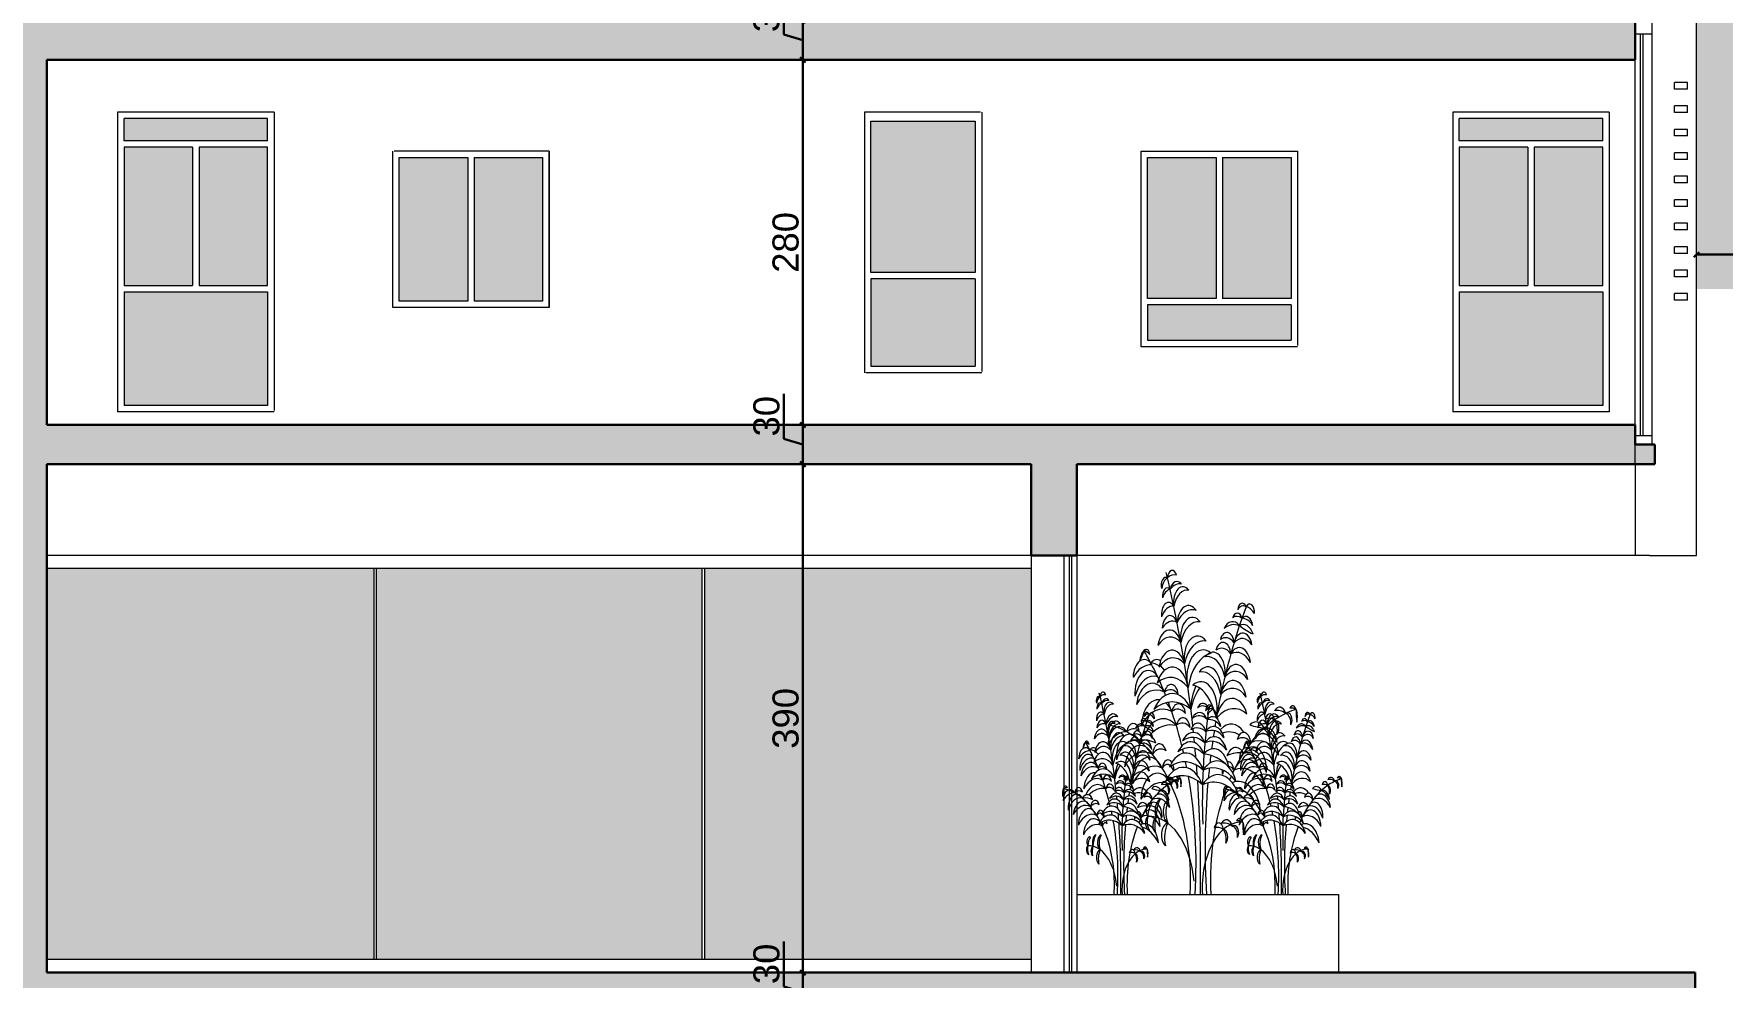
# Model space of a CAD drawing. Header units: millimetres. Extents: x 2804 to 3317, y 6834 to 7064.
# Drawn here: x 2930.02 to 2942.96, y 6993.08 to 7000.31 of the extents above; entities that cross this region are included whole.
import ezdxf

# ---------------------------------------------------------------- set-up
doc = ezdxf.new("R2010")
doc.units = ezdxf.units.MM
doc.header["$PDMODE"] = 1
for name, color, linetype, lineweight in [('cotation', 3, 'Continuous', 30), ('PREMER PLAN', 82, 'Continuous', 0), ('zin fenêtre2', 3, 'Continuous', 30), ('zin fin', 6, 'Continuous', 9), ('zin menuiserie', 150, 'Continuous', 5), ('Zin mur', 30, 'Continuous', 30)]:
    doc.layers.add(name, color=color, linetype=linetype, lineweight=lineweight)
doc.layers.add('zin hatch mur', color=8, linetype='Continuous')
doc.styles.add('ARIAL', font='arial.ttf')
doc.dimstyles.new('cotation 100', dxfattribs={"dimtxt": 0.2, "dimasz": 0.04, "dimexe": 0, "dimexo": 0, "dimgap": 0.03, "dimtad": 1, "dimdec": 0, "dimlfac": 100, "dimdsep": 46, "dimtxsty": 'ARIAL', "dimblk": 'OBLIQUE', "dimcen": 0.09, "dimse1": 1, "dimse2": 1, "dimclrd": 256, "dimclre": 256, "dimclrt": 256, "dimadec": 3, "dimazin": 2, "dimtfac": 1, "dimtdec": 0, "dimtofl": 0, "dimtmove": 1, "dimatfit": 3, "dimfxl": 0, "dimtolj": 1, "dimtzin": 0, "dimlwd": -1, "dimlwe": -1, "dimarcsym": 0})

# ---------------------------------------------------------------- blocks, each defined once
blk = doc.blocks.new('BUIS2-EL')
at = {"color": 0, "linetype": 'ByBlock'}
blk.add_line((-0.2029, 0.7176), (-0.1809, 0.7033), dxfattribs=at)
for centre, radius, start, end in [((-2.444, 0.0901), 2.45, 10.3718, 21.9389), ((-0.14, 0.9864), 0.0247, 24.0368, 175.2038), ((-0.1309, 0.9324), 0.0654, 78.1749, 121.0657), ((-0.1732, 0.9667), 0.0234, 68.5001, 208.6115), ((-0.1532, 0.949), 0.0411, 106.1603, 170.9512), ((-0.1646, 0.9309), 0.0265, 59.668, 188.423), ((-0.1405, 0.8951), 0.0596, 100.4127, 147.6783), ((-0.1157, 0.9387), 0.0386, 52.227, 157.1593), ((-0.1021, 0.8868), 0.083, 83.0677, 126.3186), ((-0.085, 0.9128), 0.0485, 50.9154, 193.8024), ((-0.0627, 0.8775), 0.0734, 83.5691, 161.1487), ((-0.1588, 0.8758), 0.0368, 43.6847, 192.4915), ((-0.1371, 0.8351), 0.0663, 85.7421, 150.4341), ((-0.0565, 0.844), 0.0589, 48.6916, 173.6596), ((-0.0369, 0.7936), 0.0965, 78.434, 143.9172), ((1.455, 0.1533), 1.426, 148.4487, 163.1879), ((0.2199, 0.8869), 0.0234, 32.3229, 172.4343), ((0.2257, 0.8608), 0.0411, 69.9831, 134.774), ((0.2584, 0.8832), 0.0247, 347.8597, 139.0266), ((0.2339, 0.8343), 0.0654, 41.9977, 84.8886), ((-0.1506, 0.8313), 0.0405, 28.2731, 177.08), ((-0.1395, 0.7818), 0.0729, 70.3305, 135.0226), ((-0.0353, 0.8043), 0.0624, 50.9154, 193.8024), ((-0.0065, 0.7589), 0.0944, 83.5691, 161.1487), ((0.1705, 0.7976), 0.0558, 50.9567, 142.0458), ((0.1786, 0.7265), 0.1175, 76.6833, 116.3191), ((0.1942, 0.8531), 0.0265, 23.4908, 152.2458), ((0.1926, 0.81), 0.0596, 64.2355, 111.5012), ((0.2257, 0.7871), 0.0574, 29.2779, 110.3739), ((0.4335, 1.3526), 0.5601, 246.003, 253.6488), ((0.2384, 0.8306), 0.0386, 16.0498, 120.9822), ((0.2187, 0.7806), 0.083, 46.8905, 90.1414), ((-0.1533, 0.765), 0.0624, 23.0229, 165.91), ((-0.1491, 0.7114), 0.0944, 55.6767, 133.2562), ((-0.0098, 0.7397), 0.0693, 50.9154, 193.8024), ((0.0221, 0.6892), 0.1049, 83.5691, 161.1487), ((0.1215, 0.7487), 0.0405, 7.5075, 156.3144), ((0.1414, 0.7831), 0.0368, 7.5075, 156.3144), ((0.135, 0.7375), 0.0663, 49.565, 114.257), ((0.2228, 0.7695), 0.0485, 14.7382, 157.6252), ((0.2201, 0.7278), 0.0734, 47.392, 124.9715), ((-0.2846, 0.6791), 0.0569, 46.5081, 177.702), ((-0.2631, 0.726), 0.0445, 120.9496, 173.7809), ((-0.399, 0.813), 0.1232, 318.1235, 336.607), ((-0.2746, 0.7474), 0.0202, 12.5265, 124.0418), ((-0.3052, 0.6706), 0.0954, 58.2072, 78.3611), ((-0.9511, 0.1091), 0.9335, 33.6332, 44.5595), ((-0.2194, 0.6831), 0.053, 68.4883, 125.8552), ((-0.141, 0.696), 0.0693, 23.0229, 165.91), ((-0.1363, 0.6365), 0.1049, 55.6767, 133.2562), ((0.0197, 0.6815), 0.0846, 61.3272, 202.2094), ((0.0804, 0.6135), 0.1437, 98.0574, 165.4792), ((0.07, 0.6966), 0.0624, 346.8458, 129.7328), ((0.0417, 0.6509), 0.0944, 19.4995, 97.079), ((0.1143, 0.6985), 0.0729, 49.565, 114.257), ((0.205, 0.7142), 0.0589, 12.5144, 137.4824), ((0.191, 0.662), 0.0965, 42.2568, 107.7401), ((-0.2495, 0.5925), 0.1278, 88.2099, 136.0002), ((-0.2631, 0.6332), 0.0693, 45.3982, 188.2853), ((-0.2362, 0.5799), 0.1049, 78.052, 155.6315), ((-0.2646, 0.5463), 0.1803, 71.366, 85.5056), ((-0.1406, 0.6281), 0.0846, 14.616, 155.4982), ((-0.1484, 0.5373), 0.1437, 51.3462, 118.7679), ((0.0423, 0.6444), 0.0693, 346.8458, 129.7328), ((0.0109, 0.5936), 0.1049, 19.4995, 97.079), ((0.1884, 0.6586), 0.0624, 14.7382, 157.6252), ((0.1848, 0.605), 0.0944, 47.392, 124.9715), ((-0.2422, 0.5788), 0.0841, 42.5176, 167.4856), ((-0.2223, 0.5043), 0.1379, 72.2599, 137.7432), ((-0.1394, 0.5134), 0.1179, 35.9389, 144.6487), ((-0.1458, 0.6228), 0.0368, 10.6845, 159.4913), ((-0.1497, 0.5768), 0.0663, 52.7419, 117.4339), ((0.0739, 0.5815), 0.1179, 141.866, 179.4677), ((0.0899, 0.5399), 0.1405, 129.6209, 162.333), ((0.0072, 0.5834), 0.0846, 347.8896, 119.321), ((-0.0528, 0.5147), 0.1437, 27.2397, 82.5908), ((0.1739, 0.6023), 0.0693, 14.7382, 157.6252), ((0.17, 0.5427), 0.1049, 47.392, 124.9715), ((-0.2131, 0.5252), 0.0868, 84.4259, 175.3339), ((-0.1891, 0.4383), 0.1451, 71.2702, 139.6419), ((-0.1388, 0.3969), 0.2085, 62.9404, 117.6472), ((-0.2131, 0.5252), 0.0868, 35.5782, 62.9493), ((-0.9511, 0.1091), 0.9335, 22.7308, 32.041), ((-0.108, 0.5628), 0.0368, 10.6845, 159.4913), ((-0.112, 0.5168), 0.0663, 52.7419, 117.4339), ((0.018, 0.5655), 0.0354, 50.7346, 141.3338), ((0.0161, 0.5306), 0.0626, 70.9842, 114.3323), ((0.0511, 0.5758), 0.0202, 63.2426, 174.7578), ((0.0912, 0.5035), 0.0954, 108.9232, 129.0771), ((0.0608, 0.565), 0.0202, 63.2426, 174.7578), ((0.1008, 0.4928), 0.0954, 108.9232, 129.0771), ((1.2689, 0.2989), 1.2541, 166.8337, 167.0764), ((0.0588, 0.5828), 0.0111, 1.5455, 170.8062), ((0.0521, 0.5424), 0.0445, 13.5034, 66.3347), ((0.1758, 0.6459), 0.1232, 210.6773, 229.1608), ((0.168, 0.5319), 0.0846, 25.15, 156.8281), ((0.1769, 0.4411), 0.1437, 61.8802, 125.433), ((0.5908, 0.0562), 0.5344, 100.0111, 141.7818), ((0.4124, 0.5534), 0.0359, 26.1398, 137.0714), ((0.4018, 0.4817), 0.0974, 63.9268, 99.2843), ((0.48, 0.5731), 0.0202, 27.5898, 139.1051), ((0.4704, 0.491), 0.0954, 73.2705, 93.4244), ((0.6206, 0.5718), 0.1232, 175.0245, 193.5081), ((0.4597, 0.5598), 0.0445, 337.8507, 30.6819), ((-0.4293, 0.5121), 0.0445, 149.3181, 202.1493), ((-0.5902, 0.5241), 0.1232, 346.4919, 4.9755), ((-0.413, 0.4718), 0.0569, 46.5081, 177.702), ((-0.4496, 0.5254), 0.0202, 40.8949, 152.4102), ((-0.44, 0.4433), 0.0954, 86.5756, 106.7295), ((-0.5294, 0.0551), 0.4836, 354.7797, 82.6513), ((-0.3412, 0.5052), 0.0336, 20.4187, 166.5772), ((-0.3378, 0.4507), 0.072, 67.0062, 119.9897), ((-0.1859, 0.4355), 0.1179, 55.5261, 145.4817), ((-0.1463, 0.3259), 0.2085, 82.5276, 122.1155), ((-0.0847, 0.5198), 0.0368, 10.6845, 159.4913), ((-0.0887, 0.4738), 0.0663, 52.7419, 117.4339), ((-0.0075, 0.4951), 0.0448, 24.4979, 146.9087), ((-0.0126, 0.4272), 0.0978, 62.0339, 109.3727), ((0.0007, 0.5257), 0.0472, 32.6241, 141.3338), ((-0.0017, 0.4792), 0.0834, 59.6255, 114.3323), ((-2.444, 0.0901), 2.45, 9.906, 10.1779), ((1.2689, 0.2989), 1.2541, 167.527, 183.2337), ((0.0736, 0.4706), 0.0589, 24.3555, 133.0653), ((0.0673, 0.5143), 0.0456, 19.9895, 126.0792), ((0.0469, 0.4475), 0.1038, 52.4915, 93.5771), ((1.455, 0.1533), 1.426, 164.0715, 164.7125), ((0.1633, 0.4396), 0.0978, 48.0473, 124.0566), ((0.2914, 0.4864), 0.0574, 42.0299, 123.1259), ((0.3692, 1.0838), 0.5601, 258.755, 266.4008), ((0.3451, 0.4701), 0.0558, 10.358, 101.4471), ((0.305, 0.4109), 0.1175, 36.0847, 75.7205), ((0.3629, 0.5442), 0.0247, 10.241, 161.4079), ((0.3589, 0.4896), 0.0654, 64.379, 107.2699), ((0.36, 0.5178), 0.0411, 343.8351, 48.6259), ((0.3857, 0.5253), 0.0234, 306.1748, 86.2862), ((0.4549, 0.5503), 0.0215, 312.3886, 118.4875), ((0.4413, 0.5406), 0.0288, 347.5765, 83.2995), ((-0.3778, 0.3852), 0.1278, 88.2099, 136.0002), ((-0.3583, 0.4365), 0.0693, 45.3982, 188.2853), ((-0.3313, 0.3832), 0.1049, 78.052, 155.6315), ((-0.3039, 0.3872), 0.0841, 42.5176, 167.4856), ((-0.2696, 0.451), 0.053, 30.5815, 138.8563), ((-0.2829, 0.3075), 0.1803, 70.9311, 98.5068), ((-0.2054, 0.4392), 0.0368, 23.6856, 172.4925), ((-0.0462, 0.3999), 0.0825, 32.6241, 141.3338), ((-0.0318, 0.4408), 0.0707, 32.6241, 141.3338), ((-0.0355, 0.371), 0.1251, 59.6255, 114.3323), ((-2.444, 0.0901), 2.45, 9.1499, 9.5346), ((0.0761, 0.4273), 0.0707, 24.3555, 133.0653), ((0.0624, 0.3588), 0.1251, 51.357, 106.0638), ((0.0622, 0.4135), 0.1043, 51.357, 106.0638), ((1.455, 0.1533), 1.426, 166.5994, 167.5651), ((1.455, 0.1533), 1.426, 165.2304, 166.0157), ((0.1513, 0.3447), 0.168, 71.4489, 101.4296), ((0.2278, 0.4744), 0.0368, 7.5075, 156.3144), ((0.2213, 0.4288), 0.0663, 49.565, 114.257), ((0.3263, 0.4224), 0.0841, 12.5144, 137.4824), ((0.3063, 0.3479), 0.1379, 42.2568, 107.7401), ((-0.284, 0.3127), 0.1379, 72.2599, 137.7432), ((-0.259, 0.3502), 0.0846, 36.9913, 177.8734), ((-0.1989, 0.3936), 0.0663, 65.743, 130.435), ((-0.1617, 0.3966), 0.0301, 47.2752, 171.5055), ((-0.0704, 0.3471), 0.1008, 28.1379, 145.8199), ((-0.0764, 0.2327), 0.1877, 59.6255, 114.3323), ((-0.0505, 0.3185), 0.146, 59.6255, 114.3323), ((-0.9511, 0.1091), 0.9335, 21.2426, 22.0818), ((-0.9511, 0.1091), 0.9335, 18.2923, 19.4747), ((-2.444, 0.0901), 2.45, 8.0523, 8.7235), ((0.0909, 0.3171), 0.1061, 24.3555, 133.0653), ((0.0729, 0.3785), 0.0825, 18.2828, 126.9925), ((0.0106, 0.1791), 0.2656, 58.0112, 87.2641), ((1.455, 0.1533), 1.426, 168.3834, 169.3671), ((0.1871, 0.4117), 0.053, 41.1437, 149.4185), ((0.2003, 0.2682), 0.1803, 81.4932, 109.0689), ((0.1474, 0.3901), 0.0301, 8.4945, 96.0523), ((0.2448, 0.3436), 0.0846, 2.1266, 143.0087), ((0.2757, 0.3972), 0.0693, 351.7147, 134.6018), ((0.2487, 0.3439), 0.1049, 24.3685, 101.948), ((-0.2317, 0.2632), 0.1437, 73.7215, 141.1432), ((-0.2158, 0.2984), 0.0868, 35.5782, 175.3339), ((-0.1657, 0.377), 0.0353, 25.6252, 136.9856), ((-0.0835, 0.2857), 0.1179, 32.6241, 141.3338), ((-0.0896, 0.1694), 0.2085, 59.6255, 114.3323), ((-0.1279, 0.3589), 0.02, 144.0136, 210.1665), ((-0.123, 0.342), 0.0233, 49.8772, 162.7523), ((-0.1617, 0.3966), 0.0301, 353.5292, 28.4174), ((-0.1279, 0.3589), 0.02, 2.463, 58.8373), ((-0.9511, 0.1091), 0.9335, 353.9769, 16.5621), ((-2.444, 0.0901), 2.45, 6.7654, 7.5041), ((0.0963, 0.2631), 0.1179, 24.3555, 133.0653), ((0.0704, 0.2143), 0.1877, 51.357, 106.0638), ((1.455, 0.1533), 1.426, 169.9983, 171.2795), ((0.1474, 0.3901), 0.0301, 168.9446, 194.4798), ((0.1514, 0.3705), 0.0353, 138.4927, 159.9599), ((0.1474, 0.3901), 0.0301, 122.0424, 122.9399), ((0.1514, 0.3705), 0.0353, 43.0144, 93.6211), ((0.5908, 0.0562), 0.5344, 143.0788, 144.6454), ((0.2174, 0.2566), 0.1437, 38.8568, 106.2785), ((-0.1918, 0.2115), 0.1451, 71.2702, 139.6419), ((-2.444, 0.0901), 2.45, 358.1531, 6.3649), ((0.0735, 0.1489), 0.2085, 51.357, 106.0638), ((1.455, 0.1533), 1.426, 171.8589, 185.7198), ((0.5908, 0.0562), 0.5344, 147.1691, 184.8369), ((0.1526, 0.1361), 0.2085, 91.8896, 93.2656), ((0.2001, 0.2424), 0.1179, 11.5573, 105.4123), ((0.1526, 0.1361), 0.2085, 38.5588, 81.4224), ((-0.2499, 0.2703), 0.0247, 76.963, 228.1299), ((-0.2013, 0.245), 0.0654, 131.101, 173.9918), ((-0.1902, 0.2686), 0.0386, 105.1531, 210.0855), ((-0.1405, 0.2482), 0.083, 135.9938, 179.2447), ((-0.1478, 0.267), 0.0388, 103.8415, 246.7285), ((-0.1145, 0.2642), 0.0588, 136.4952, 214.0748), ((-0.2542, 0.2319), 0.0234, 121.4262, 261.5376), ((-0.228, 0.2372), 0.0411, 159.0864, 223.8773), ((-0.2593, 0.018), 0.234, 8.4073, 91.7387), ((-0.2134, 0.2248), 0.0265, 112.5941, 241.3491), ((-0.1703, 0.2225), 0.0596, 153.3388, 200.6045), ((-0.1589, 0.1947), 0.0368, 96.6108, 245.4177), ((-0.1134, 0.1875), 0.0663, 138.6682, 203.3603), ((0.2165, 0.0326), 0.2021, 87.9392, 186.0875), ((0.0992, 0.2076), 0.0247, 10.241, 161.4079), ((0.0952, 0.153), 0.0654, 64.379, 107.2699), ((0.1383, 0.2055), 0.0359, 26.1398, 137.0714), ((0.1277, 0.1338), 0.0974, 63.9268, 99.2843), ((0.122, 0.1886), 0.0234, 306.1748, 86.2862), ((0.0963, 0.1811), 0.0411, 343.8351, 48.6259), ((0.1808, 0.2024), 0.0215, 312.3886, 118.4875), ((0.1671, 0.1927), 0.0288, 347.5765, 83.2995), ((0.2059, 0.2252), 0.0202, 27.5898, 139.1051), ((0.1963, 0.1431), 0.0954, 73.2705, 93.4244), ((0.3464, 0.2238), 0.1232, 175.0245, 193.5081), ((0.1855, 0.2118), 0.0445, 337.8507, 30.6819)]:
    blk.add_arc(centre, radius, start, end, dxfattribs=at)
blk = doc.blocks.new('PLANT1CO')
at = {"xscale": 45, "yscale": 75, "zscale": 45}
blk.add_blockref('BUIS2-EL', (-2.62, -0.84), dxfattribs=at)
blk = doc.blocks.new('_Oblique')
at = {"color": 0, "linetype": 'ByBlock', "lineweight": -2}
blk.add_line((-0.5, -0.5), (0.5, 0.5), dxfattribs=at)
blk = doc.blocks.new('*D642')
at = {"layer": 'cotation', "transparency": 16777216}
blk.add_line((2943.343, 7010.314), (2943.343, 6992.964), dxfattribs=at)
at = {"layer": 'Defpoints', "color": 0, "transparency": 16777216}
for p in [(2942.767, 7010.314), (2942.756, 6992.964), (2943.343, 6992.964)]:
    blk.add_point(p, dxfattribs=at)
at = {"layer": 'cotation', "transparency": 16777216, "xscale": 0.04, "yscale": 0.04, "zscale": 0.04}
for p, rotation in [((2943.343, 7010.314), 90), ((2943.343, 6992.964), 270)]:
    blk.add_blockref('_Oblique', p, dxfattribs=dict(at, rotation=rotation))
at = {"layer": 'cotation', "transparency": 16777216, "insert": (2943.159, 7001.639), "char_height": 0.3, "attachment_point": 5, "rotation": 90, "style": 'ARIAL'}
blk.add_mtext('\\A1;1735', dxfattribs=at)
blk = doc.blocks.new('*D660')
at = {"layer": 'cotation', "transparency": 16777216}
blk.add_line((2942.767, 6998.62), (2953.627, 6998.62), dxfattribs=at)
at = {"layer": 'Defpoints', "color": 0, "transparency": 16777216}
for p in [(2953.627, 6998.62), (2942.767, 6996.314), (2953.627, 6996.114)]:
    blk.add_point(p, dxfattribs=at)
at = {"layer": 'cotation', "transparency": 16777216, "xscale": 0.04, "yscale": 0.04, "zscale": 0.04, "rotation": 180}
blk.add_blockref('_Oblique', (2942.767, 6998.62), dxfattribs=at)
at = {"layer": 'cotation', "transparency": 16777216, "xscale": 0.04, "yscale": 0.04, "zscale": 0.04}
blk.add_blockref('_Oblique', (2953.627, 6998.62), dxfattribs=at)
at = {"layer": 'cotation', "transparency": 16777216, "insert": (2948.197, 6998.803), "char_height": 0.3, "attachment_point": 5, "style": 'ARIAL'}
blk.add_mtext('\\A1;1086', dxfattribs=at)
blk = doc.blocks.new('*D948')
at = {"layer": 'cotation', "transparency": 16777216}
for p, q in [((2935.767, 6993.008), (2935.767, 6993.354)), ((2935.914, 6992.814), (2935.914, 6993.114)), ((2935.914, 6992.964), (2935.767, 6993.008))]:
    blk.add_line(p, q, dxfattribs=at)
at = {"layer": 'Defpoints', "color": 0, "transparency": 16777216}
for p in [(2935.914, 6993.114), (2936.813, 6993.114), (2937.031, 6992.814)]:
    blk.add_point(p, dxfattribs=at)
at = {"layer": 'cotation', "transparency": 16777216, "xscale": 0.04, "yscale": 0.04, "zscale": 0.04}
for p, rotation in [((2935.914, 6993.114), 90), ((2935.914, 6992.814), 270)]:
    blk.add_blockref('_Oblique', p, dxfattribs=dict(at, rotation=rotation))
at = {"layer": 'cotation', "transparency": 16777216, "insert": (2935.635, 6993.181), "char_height": 0.2, "attachment_point": 5, "rotation": 90, "style": 'ARIAL'}
blk.add_mtext('\\A1;30', dxfattribs=at)
blk = doc.blocks.new('*D949')
at = {"layer": 'cotation', "transparency": 16777216}
blk.add_line((2935.914, 6993.114), (2935.914, 6997.014), dxfattribs=at)
at = {"layer": 'Defpoints', "color": 0, "transparency": 16777216}
for p in [(2935.914, 6997.014), (2936.795, 6997.014), (2936.813, 6993.114)]:
    blk.add_point(p, dxfattribs=at)
at = {"layer": 'cotation', "transparency": 16777216, "xscale": 0.04, "yscale": 0.04, "zscale": 0.04}
for p, rotation in [((2935.914, 6997.014), 90), ((2935.914, 6993.114), 270)]:
    blk.add_blockref('_Oblique', p, dxfattribs=dict(at, rotation=rotation))
at = {"layer": 'cotation', "transparency": 16777216, "insert": (2935.782, 6995.064), "char_height": 0.2, "attachment_point": 5, "rotation": 90, "style": 'ARIAL'}
blk.add_mtext('\\A1;390', dxfattribs=at)
blk = doc.blocks.new('*D950')
at = {"layer": 'cotation', "transparency": 16777216}
for p, q in [((2935.767, 6997.208), (2935.767, 6997.554)), ((2935.914, 6997.014), (2935.914, 6997.314)), ((2935.914, 6997.164), (2935.767, 6997.208))]:
    blk.add_line(p, q, dxfattribs=at)
at = {"layer": 'Defpoints', "color": 0, "transparency": 16777216}
for p in [(2935.914, 6997.314), (2936.866, 6997.314), (2936.795, 6997.014)]:
    blk.add_point(p, dxfattribs=at)
at = {"layer": 'cotation', "transparency": 16777216, "xscale": 0.04, "yscale": 0.04, "zscale": 0.04}
for p, rotation in [((2935.914, 6997.314), 90), ((2935.914, 6997.014), 270)]:
    blk.add_blockref('_Oblique', p, dxfattribs=dict(at, rotation=rotation))
at = {"layer": 'cotation', "transparency": 16777216, "insert": (2935.635, 6997.381), "char_height": 0.2, "attachment_point": 5, "rotation": 90, "style": 'ARIAL'}
blk.add_mtext('\\A1;30', dxfattribs=at)
blk = doc.blocks.new('*D951')
at = {"layer": 'cotation', "transparency": 16777216}
blk.add_line((2935.914, 6997.314), (2935.914, 7000.114), dxfattribs=at)
at = {"layer": 'Defpoints', "color": 0, "transparency": 16777216}
for p in [(2935.914, 7000.114), (2936.761, 7000.114), (2936.866, 6997.314)]:
    blk.add_point(p, dxfattribs=at)
at = {"layer": 'cotation', "transparency": 16777216, "xscale": 0.04, "yscale": 0.04, "zscale": 0.04}
for p, rotation in [((2935.914, 7000.114), 90), ((2935.914, 6997.314), 270)]:
    blk.add_blockref('_Oblique', p, dxfattribs=dict(at, rotation=rotation))
at = {"layer": 'cotation', "transparency": 16777216, "insert": (2935.782, 6998.714), "char_height": 0.2, "attachment_point": 5, "rotation": 90, "style": 'ARIAL'}
blk.add_mtext('\\A1;280', dxfattribs=at)
blk = doc.blocks.new('*D952')
at = {"layer": 'cotation', "transparency": 16777216}
for p, q in [((2935.767, 7000.308), (2935.767, 7000.654)), ((2935.914, 7000.114), (2935.914, 7000.414)), ((2935.914, 7000.264), (2935.767, 7000.308))]:
    blk.add_line(p, q, dxfattribs=at)
at = {"layer": 'Defpoints', "color": 0, "transparency": 16777216}
for p in [(2935.914, 7000.414), (2936.805, 7000.414), (2936.761, 7000.114)]:
    blk.add_point(p, dxfattribs=at)
at = {"layer": 'cotation', "transparency": 16777216, "xscale": 0.04, "yscale": 0.04, "zscale": 0.04}
for p, rotation in [((2935.914, 7000.414), 90), ((2935.914, 7000.114), 270)]:
    blk.add_blockref('_Oblique', p, dxfattribs=dict(at, rotation=rotation))
at = {"layer": 'cotation', "transparency": 16777216, "insert": (2935.635, 7000.481), "char_height": 0.2, "attachment_point": 5, "rotation": 90, "style": 'ARIAL'}
blk.add_mtext('\\A1;30', dxfattribs=at)

msp = doc.modelspace()

# ---------------------------------------------------------------- hatches: boundary and pattern name
at = {"layer": 'cotation'}
h = msp.add_hatch(color=256, dxfattribs=at)
h.dxf.hatch_style = 1
h.set_gradient(color1=(213, 218, 220), tint=1, name='CURVED')
h.paths.add_polyline_path([(2918.107, 7010.314), (2918.107, 7012.346), (2948.836, 7012.346), (2948.836, 6998.356), (2942.767, 6998.356), (2942.767, 7007.614), (2942.707, 7007.614), (2942.707, 7009.064), (2942.767, 7009.064), (2942.767, 7009.714), (2942.457, 7009.714), (2942.457, 7010.314), (2932.764, 7010.314), (2932.764, 7007.614), (2921.546, 7007.614), (2921.546, 7010.314)])
at = {"layer": 'zin fenêtre2'}
h = msp.add_hatch(color=253, dxfattribs=at)
h.dxf.hatch_style = 1
h.set_gradient(color1=(181, 181, 181), color2=(230, 230, 230), tint=1, name='INVCURVED')
h.paths.add_polyline_path([(2931.808, 6999.664), (2930.708, 6999.664), (2930.708, 6999.494), (2931.808, 6999.494)])
h = msp.add_hatch(color=253, dxfattribs=at)
h.dxf.hatch_style = 1
h.set_gradient(color1=(181, 181, 181), color2=(230, 230, 230), tint=1, name='INVCURVED')
h.paths.add_polyline_path([(2937.236, 6999.644), (2936.436, 6999.644), (2936.436, 6998.484), (2937.236, 6998.484)])
h = msp.add_hatch(color=253, dxfattribs=at)
h.dxf.hatch_style = 1
h.set_gradient(color1=(181, 181, 181), color2=(230, 230, 230), tint=1, name='INVCURVED')
h.paths.add_polyline_path([(2942.048, 6999.664), (2940.948, 6999.664), (2940.948, 6999.494), (2942.048, 6999.494)])
h = msp.add_hatch(color=253, dxfattribs=at)
h.dxf.hatch_style = 1
h.set_gradient(color1=(181, 181, 181), color2=(230, 230, 230), tint=1, name='INVCURVED')
h.paths.add_polyline_path([(2931.233, 6999.444), (2930.708, 6999.444), (2930.708, 6998.384), (2931.233, 6998.384)])
h = msp.add_hatch(color=253, dxfattribs=at)
h.dxf.hatch_style = 1
h.set_gradient(color1=(181, 181, 181), color2=(230, 230, 230), tint=1, name='INVCURVED')
h.paths.add_polyline_path([(2931.808, 6999.444), (2931.283, 6999.444), (2931.283, 6998.384), (2931.808, 6998.384)])
h = msp.add_hatch(color=253, dxfattribs=at)
h.dxf.hatch_style = 1
h.set_gradient(color1=(181, 181, 181), color2=(230, 230, 230), tint=1, name='INVCURVED')
h.paths.add_polyline_path([(2941.473, 6999.444), (2940.948, 6999.444), (2940.948, 6998.384), (2941.473, 6998.384)])
h = msp.add_hatch(color=253, dxfattribs=at)
h.dxf.hatch_style = 1
h.set_gradient(color1=(181, 181, 181), color2=(230, 230, 230), tint=1, name='INVCURVED')
h.paths.add_polyline_path([(2942.048, 6999.444), (2941.523, 6999.444), (2941.523, 6998.384), (2942.048, 6998.384)])
h = msp.add_hatch(color=253, dxfattribs=at)
h.dxf.hatch_style = 1
h.set_gradient(color1=(181, 181, 181), color2=(230, 230, 230), tint=1, name='INVCURVED')
h.paths.add_polyline_path([(2933.343, 6999.364), (2932.818, 6999.364), (2932.818, 6998.264), (2933.343, 6998.264)])
h = msp.add_hatch(color=253, dxfattribs=at)
h.dxf.hatch_style = 1
h.set_gradient(color1=(181, 181, 181), color2=(230, 230, 230), tint=1, name='INVCURVED')
h.paths.add_polyline_path([(2933.918, 6999.364), (2933.393, 6999.364), (2933.393, 6998.264), (2933.918, 6998.264)])
h = msp.add_hatch(color=253, dxfattribs=at)
h.dxf.hatch_style = 1
h.set_gradient(color1=(181, 181, 181), color2=(230, 230, 230), tint=1, name='INVCURVED')
h.paths.add_polyline_path([(2939.083, 6999.364), (2938.558, 6999.364), (2938.558, 6998.284), (2939.083, 6998.284)])
h = msp.add_hatch(color=253, dxfattribs=at)
h.dxf.hatch_style = 1
h.set_gradient(color1=(181, 181, 181), color2=(230, 230, 230), tint=1, name='INVCURVED')
h.paths.add_polyline_path([(2939.658, 6999.364), (2939.133, 6999.364), (2939.133, 6998.284), (2939.658, 6998.284)])
h = msp.add_hatch(color=253, dxfattribs=at)
h.dxf.hatch_style = 1
h.set_gradient(color1=(181, 181, 181), color2=(230, 230, 230), tint=1, name='INVCURVED')
h.paths.add_polyline_path([(2937.236, 6998.434), (2936.436, 6998.434), (2936.436, 6997.764), (2937.236, 6997.764)])
h = msp.add_hatch(color=253, dxfattribs=at)
h.dxf.hatch_style = 1
h.set_gradient(color1=(181, 181, 181), color2=(230, 230, 230), tint=1, name='INVCURVED')
h.paths.add_polyline_path([(2931.808, 6998.334), (2930.708, 6998.334), (2930.708, 6997.464), (2931.808, 6997.464)])
h = msp.add_hatch(color=253, dxfattribs=at)
h.dxf.hatch_style = 1
h.set_gradient(color1=(181, 181, 181), color2=(230, 230, 230), tint=1, name='INVCURVED')
h.paths.add_polyline_path([(2942.048, 6998.334), (2940.948, 6998.334), (2940.948, 6997.464), (2942.048, 6997.464)])
h = msp.add_hatch(color=253, dxfattribs=at)
h.dxf.hatch_style = 1
h.set_gradient(color1=(181, 181, 181), color2=(230, 230, 230), tint=1, name='INVCURVED')
h.paths.add_polyline_path([(2939.658, 6998.234), (2938.558, 6998.234), (2938.558, 6997.964), (2939.658, 6997.963)])
h = msp.add_hatch(color=253, dxfattribs=at)
h.dxf.hatch_style = 1
h.set_gradient(color1=(181, 181, 181), color2=(230, 230, 230), tint=1, name='INVCURVED')
h.paths.add_polyline_path([(2932.622, 6993.214), (2932.622, 6996.214), (2930.115, 6996.214), (2930.115, 6993.214)])
h.paths.add_polyline_path([(2935.138, 6993.214), (2935.138, 6996.214), (2932.642, 6996.214), (2932.642, 6993.214)])
h.paths.add_polyline_path([(2935.158, 6996.214), (2935.158, 6993.214), (2937.665, 6993.214), (2937.665, 6996.214)])
at = {"layer": 'zin hatch mur'}
h = msp.add_hatch(color=256, dxfattribs=at)
h.dxf.hatch_style = 1
h.paths.add_polyline_path([(2942.298, 7000.114), (2942.298, 7000.414), (2921.896, 7000.414), (2921.896, 7000.114)])
h = msp.add_hatch(color=256, dxfattribs=at)
h.dxf.hatch_style = 1
h.paths.add_polyline_path([(2930.115, 7000.114), (2929.915, 7000.114), (2929.915, 6997.314), (2930.115, 6997.314)])
h = msp.add_hatch(color=256, dxfattribs=at)
h.dxf.hatch_style = 1
h.paths.add_polyline_path([(2942.448, 6997.014), (2942.448, 6997.164), (2942.298, 6997.164), (2942.298, 6997.314), (2921.896, 6997.314), (2921.896, 6997.014), (2937.665, 6997.014), (2937.665, 6996.314), (2938.015, 6996.314), (2938.015, 6997.014)])
h = msp.add_hatch(color=256, dxfattribs=at)
h.dxf.hatch_style = 1
h.paths.add_polyline_path([(2930.115, 6997.014), (2929.915, 6997.014), (2929.915, 6993.114), (2930.115, 6993.114)])
h = msp.add_hatch(color=256, dxfattribs=at)
h.dxf.hatch_style = 1
h.paths.add_polyline_path([(2942.756, 6993.114), (2921.896, 6993.114), (2921.896, 6992.814), (2942.756, 6992.814)])

# ---------------------------------------------------------------- linework, layer by layer
at = {"layer": 'zin fin'}
for p, q in [((2942.767, 6996.314), (2942.767, 7005.914)), ((2942.298, 6997.014), (2942.298, 6996.314)), ((2937.665, 6996.314), (2930.115, 6996.314)), ((2937.665, 6996.314), (2937.665, 6993.114)), ((2942.408, 6996.314), (2938.015, 6996.314)), ((2942.408, 6996.314), (2942.767, 6996.314)), ((2938.015, 6993.714), (2940.021, 6993.714)), ((2940.021, 6993.714), (2940.021, 6993.114))]:
    msp.add_line(p, q, dxfattribs=at)
at = {"layer": 'zin menuiserie'}
for p, q in [((2942.298, 6997.014), (2942.298, 7005.914)), ((2942.428, 6997.164), (2942.428, 7005.914)), ((2942.298, 7000.314), (2942.428, 7000.314)), ((2942.338, 6997.234), (2942.338, 7000.314)), ((2942.358, 6997.234), (2942.358, 7000.314)), ((2942.298, 7000.114), (2942.288, 7000.114)), ((2942.298, 6997.314), (2942.298, 7000.114)), ((2942.598, 6999.89), (2942.598, 6999.941)), ((2942.698, 6999.941), (2942.598, 6999.941)), ((2942.698, 6999.89), (2942.598, 6999.89)), ((2942.698, 6999.89), (2942.698, 6999.941)), ((2931.858, 6999.714), (2930.658, 6999.714)), ((2930.658, 6999.714), (2930.658, 6998.224)), ((2931.858, 6999.714), (2931.858, 6998.214)), ((2936.386, 6999.714), (2936.386, 6997.714)), ((2937.276, 6999.714), (2936.386, 6999.714)), ((2937.286, 6999.714), (2937.286, 6997.724)), ((2940.898, 6999.714), (2940.898, 6999.424)), ((2942.098, 6999.714), (2940.898, 6999.714)), ((2941.218, 6999.714), (2941.208, 6999.714)), ((2942.098, 6999.714), (2942.098, 6997.414)), ((2942.598, 6999.71), (2942.598, 6999.761)), ((2942.698, 6999.761), (2942.598, 6999.761)), ((2942.698, 6999.71), (2942.598, 6999.71)), ((2942.698, 6999.71), (2942.698, 6999.761)), ((2930.708, 6999.494), (2930.708, 6999.664)), ((2931.808, 6999.664), (2930.708, 6999.664)), ((2931.808, 6999.494), (2931.808, 6999.664)), ((2936.436, 6999.644), (2937.236, 6999.644)), ((2936.436, 6998.484), (2936.436, 6999.644)), ((2937.236, 6999.644), (2937.236, 6998.484)), ((2942.048, 6999.664), (2940.948, 6999.664)), ((2940.948, 6999.494), (2940.948, 6999.664)), ((2942.048, 6999.494), (2942.048, 6999.664)), ((2942.598, 6999.53), (2942.598, 6999.581)), ((2942.698, 6999.581), (2942.598, 6999.581)), ((2942.698, 6999.53), (2942.698, 6999.581)), ((2931.808, 6999.494), (2930.708, 6999.494)), ((2931.233, 6999.444), (2930.708, 6999.444)), ((2930.708, 6999.444), (2930.708, 6998.384)), ((2931.233, 6999.444), (2931.233, 6998.384)), ((2931.283, 6999.444), (2931.283, 6998.384)), ((2931.808, 6999.444), (2931.283, 6999.444)), ((2931.808, 6998.384), (2931.808, 6999.444)), ((2942.048, 6999.494), (2940.948, 6999.494)), ((2940.948, 6999.444), (2940.948, 6998.384)), ((2941.473, 6999.444), (2940.948, 6999.444)), ((2941.473, 6999.444), (2941.473, 6998.384)), ((2941.523, 6999.444), (2941.523, 6998.384)), ((2942.048, 6999.444), (2941.523, 6999.444)), ((2942.048, 6998.384), (2942.048, 6999.444)), ((2942.698, 6999.53), (2942.598, 6999.53)), ((2932.768, 6999.364), (2932.768, 6999.414)), ((2932.768, 6998.214), (2932.768, 6999.364)), ((2933.968, 6999.414), (2932.778, 6999.414)), ((2932.818, 6999.364), (2933.343, 6999.364)), ((2932.818, 6998.264), (2932.818, 6999.364)), ((2933.343, 6999.364), (2933.343, 6998.264)), ((2933.393, 6999.364), (2933.393, 6998.264)), ((2933.393, 6999.364), (2933.918, 6999.364)), ((2933.918, 6999.364), (2933.918, 6998.264)), ((2933.968, 6999.414), (2933.968, 6998.214)), ((2933.968, 6998.214), (2933.968, 6999.404)), ((2938.508, 6997.914), (2938.508, 6999.414)), ((2938.508, 6999.414), (2939.708, 6999.414)), ((2938.558, 6999.364), (2939.083, 6999.364)), ((2938.558, 6998.284), (2938.558, 6999.364)), ((2939.083, 6999.364), (2939.083, 6998.284)), ((2939.133, 6999.364), (2939.133, 6998.284)), ((2939.133, 6999.364), (2939.658, 6999.364)), ((2939.658, 6999.364), (2939.658, 6998.284)), ((2939.708, 6999.414), (2939.708, 6997.924)), ((2940.898, 6999.424), (2940.898, 6999.404)), ((2940.898, 6999.404), (2940.898, 6997.414)), ((2942.598, 6999.35), (2942.598, 6999.401)), ((2942.698, 6999.401), (2942.598, 6999.401)), ((2942.698, 6999.35), (2942.598, 6999.35)), ((2942.698, 6999.35), (2942.698, 6999.401)), ((2942.598, 6999.17), (2942.598, 6999.221)), ((2942.698, 6999.221), (2942.598, 6999.221)), ((2942.698, 6999.17), (2942.698, 6999.221)), ((2942.698, 6999.17), (2942.598, 6999.17)), ((2942.598, 6998.99), (2942.598, 6999.041)), ((2942.698, 6999.041), (2942.598, 6999.041)), ((2942.698, 6998.99), (2942.598, 6998.99)), ((2942.698, 6998.99), (2942.698, 6999.041)), ((2942.598, 6998.81), (2942.598, 6998.861)), ((2942.698, 6998.861), (2942.598, 6998.861)), ((2942.698, 6998.81), (2942.598, 6998.81)), ((2942.698, 6998.81), (2942.698, 6998.861)), ((2942.598, 6998.63), (2942.598, 6998.681)), ((2942.698, 6998.681), (2942.598, 6998.681)), ((2942.698, 6998.63), (2942.698, 6998.681)), ((2942.698, 6998.63), (2942.598, 6998.63)), ((2937.236, 6998.484), (2936.436, 6998.484)), ((2936.436, 6998.434), (2936.436, 6997.764)), ((2937.236, 6998.434), (2936.436, 6998.434)), ((2937.236, 6998.434), (2937.236, 6997.764)), ((2942.598, 6998.45), (2942.598, 6998.501)), ((2942.698, 6998.501), (2942.598, 6998.501)), ((2942.698, 6998.45), (2942.598, 6998.45)), ((2942.698, 6998.45), (2942.698, 6998.501)), ((2930.708, 6998.384), (2931.233, 6998.384)), ((2930.708, 6998.334), (2931.808, 6998.334)), ((2930.708, 6998.334), (2930.708, 6997.464)), ((2931.283, 6998.384), (2931.808, 6998.384)), ((2931.808, 6998.334), (2931.808, 6997.464)), ((2939.083, 6998.284), (2938.558, 6998.284)), ((2939.658, 6998.284), (2939.133, 6998.284)), ((2940.948, 6998.384), (2941.473, 6998.384)), ((2940.948, 6998.334), (2942.048, 6998.334)), ((2940.948, 6998.334), (2940.948, 6997.464)), ((2941.523, 6998.384), (2942.048, 6998.384)), ((2942.048, 6998.334), (2942.048, 6997.464)), ((2942.598, 6998.27), (2942.598, 6998.321)), ((2942.698, 6998.321), (2942.598, 6998.321)), ((2942.698, 6998.27), (2942.598, 6998.27)), ((2942.698, 6998.27), (2942.698, 6998.321)), ((2930.658, 6998.224), (2930.658, 6997.414)), ((2931.858, 6998.214), (2931.858, 6997.424)), ((2932.768, 6998.224), (2932.768, 6998.264)), ((2933.888, 6998.214), (2932.768, 6998.214)), ((2933.343, 6998.264), (2932.818, 6998.264)), ((2933.918, 6998.264), (2933.393, 6998.264)), ((2933.968, 6998.214), (2933.888, 6998.214)), ((2938.558, 6998.234), (2938.558, 6997.964)), ((2939.658, 6998.234), (2938.558, 6998.234)), ((2939.658, 6998.234), (2939.658, 6997.964)), ((2939.708, 6997.914), (2938.508, 6997.914)), ((2938.558, 6997.964), (2939.658, 6997.964)), ((2936.436, 6997.764), (2937.236, 6997.764)), ((2937.286, 6997.714), (2936.396, 6997.714)), ((2931.858, 6997.414), (2930.658, 6997.414)), ((2931.808, 6997.464), (2930.708, 6997.464)), ((2942.098, 6997.414), (2940.898, 6997.414)), ((2942.048, 6997.464), (2940.948, 6997.464)), ((2942.298, 6997.234), (2942.428, 6997.234)), ((2942.298, 6997.014), (2942.298, 6997.014)), ((2937.665, 6996.214), (2930.115, 6996.214)), ((2932.622, 6996.214), (2932.622, 6993.214)), ((2932.642, 6996.214), (2932.642, 6993.214)), ((2935.138, 6996.214), (2935.138, 6993.214)), ((2935.158, 6996.214), (2935.158, 6993.214)), ((2937.915, 6996.314), (2937.915, 6993.114)), ((2937.955, 6996.314), (2937.955, 6993.114)), ((2937.975, 6996.314), (2937.975, 6993.114)), ((2938.015, 6996.314), (2938.015, 6993.114)), ((2937.665, 6993.214), (2930.115, 6993.214))]:
    msp.add_line(p, q, dxfattribs=at)
at = {"layer": 'Zin mur'}
for p, q in [((2942.298, 7000.414), (2942.298, 7000.114)), ((2930.115, 7000.114), (2930.115, 6997.314)), ((2930.115, 7000.114), (2942.298, 7000.114)), ((2930.115, 6997.314), (2942.298, 6997.314)), ((2942.298, 6997.314), (2942.298, 6997.164)), ((2942.298, 6997.164), (2942.448, 6997.164)), ((2942.448, 6997.164), (2942.448, 6997.014)), ((2930.115, 6997.014), (2937.665, 6997.014)), ((2930.115, 6997.014), (2930.115, 6993.114)), ((2937.665, 6996.314), (2937.665, 6997.014)), ((2938.015, 6997.014), (2942.448, 6997.014)), ((2938.015, 6996.314), (2938.015, 6997.014)), ((2942.298, 6997.014), (2942.298, 6997.014)), ((2942.298, 6997.014), (2942.298, 6997.014)), ((2937.665, 6996.314), (2938.015, 6996.314)), ((2930.115, 6993.114), (2937.665, 6993.114)), ((2937.665, 6993.114), (2942.756, 6993.114)), ((2942.756, 6993.114), (2942.756, 6989.964))]:
    msp.add_line(p, q, dxfattribs=at)

# ---------------------------------------------------------------- block references
at = {"layer": 'PREMER PLAN', "color": 86, "ltscale": 0.5, "true_color": 0x228a00}
for p, xscale, yscale, zscale in [((2939.042, 6993.714), 0.03312, 0.03312, 0.03312), ((2938.401, 6993.714), 0.0207, 0.0207, 0.0207), ((2939.634, 6993.714), 0.0207, 0.0207, 0.0207)]:
    msp.add_blockref('PLANT1CO', p, dxfattribs=dict(at, xscale=xscale, yscale=yscale, zscale=zscale))

# ---------------------------------------------------------------- dimensions: what is measured, and where the dimension line sits
at = {"layer": 'cotation'}
dim = msp.add_linear_dim(base=(2943.343, 6992.964), p1=(2942.767, 7010.314), p2=(2942.756, 6992.964), angle=90, dimstyle='cotation 100', override={"dimtxt": 0.3}, dxfattribs=at)
dim.commit()
dim.dimension.update_dxf_attribs({"geometry": '*D642', "text_midpoint": (2943.159, 7001.639)})
for base, p1, p2, picture, middle in [((2935.914, 7000.414), (2936.761, 7000.114), (2936.805, 7000.414), '*D952', (2935.635, 7000.338)), ((2935.914, 7000.114), (2936.866, 6997.314), (2936.761, 7000.114), '*D951', (2935.782, 6998.714)), ((2935.914, 6997.314), (2936.795, 6997.014), (2936.866, 6997.314), '*D950', (2935.635, 6997.238)), ((2935.914, 6997.014), (2936.813, 6993.114), (2936.795, 6997.014), '*D949', (2935.782, 6995.064)), ((2935.914, 6993.114), (2937.031, 6992.814), (2936.813, 6993.114), '*D948', (2935.635, 6993.038))]:
    dim = msp.add_linear_dim(base=base, p1=p1, p2=p2, angle=90, dimstyle='cotation 100', dxfattribs=at)
    dim.commit()
    dim.dimension.update_dxf_attribs({"geometry": picture, "text_midpoint": middle})
dim = msp.add_linear_dim(base=(2953.627, 6998.62), p1=(2942.767, 6996.314), p2=(2953.627, 6996.114), dimstyle='cotation 100', override={"dimtxt": 0.3}, dxfattribs=at)
dim.commit()
dim.dimension.update_dxf_attribs({"geometry": '*D660', "text_midpoint": (2948.197, 6998.803)})

doc.saveas('drawing.dxf')
